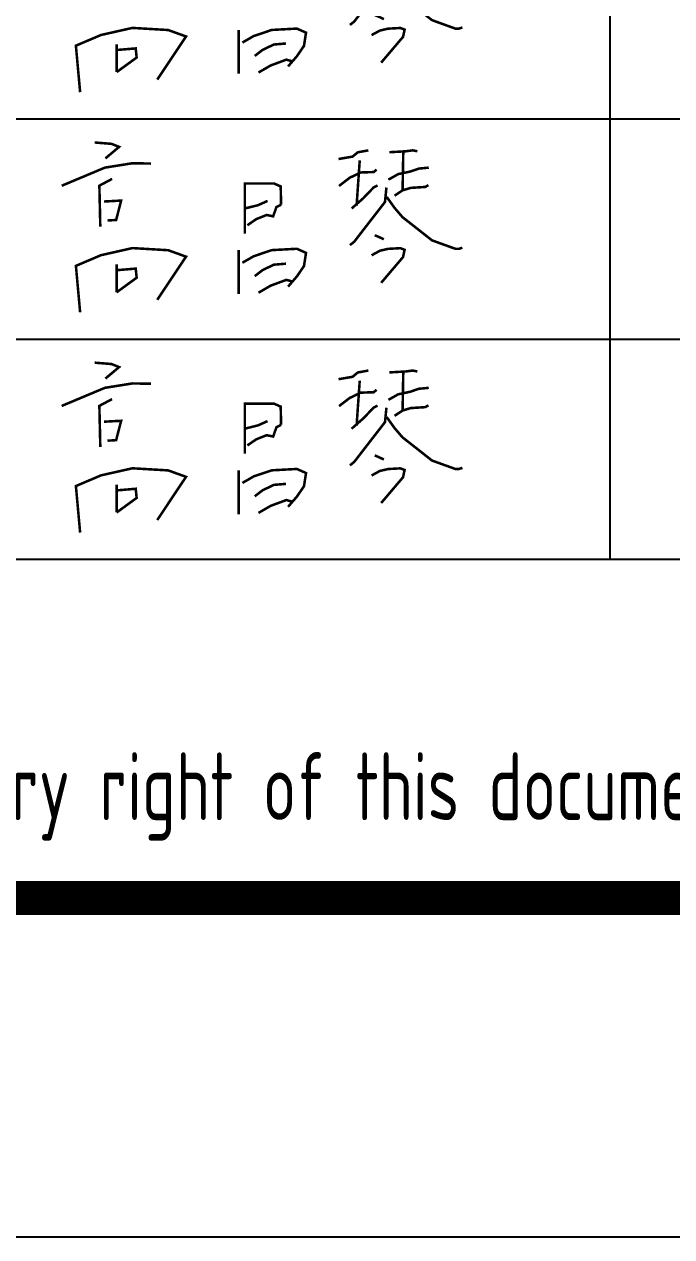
# Model space of a CAD drawing. Extents: x 4832557 to 10196674, y -611561 to -321783.
# Drawn here: x 4899428 to 4901339, y -422737 to -419158 of the extents above; entities that cross this region are included whole.
import ezdxf
from ezdxf.enums import TextEntityAlignment as Align

# ---------------------------------------------------------------- set-up
doc = ezdxf.new("R2010")
doc.units = 0
doc.header["$LTSCALE"] = 1000
doc.header["$MEASUREMENT"] = 0
doc.layers.get('0').update_dxf_attribs({"linetype": 'CONTINUOUS'})
doc.layers.add('PUB_TITLE', color=4, linetype='CONTINUOUS')
doc.styles.add('AHD', font='sceie.shx', dxfattribs={"width": 0.7, "bigfont": 'sceic.shx'})

# ---------------------------------------------------------------- blocks, each defined once
blk = doc.blocks.new('A$C744C32FA')
at = {"const_width": 30}
for points in [[(-1936, 1093), (-1737, 1077), (-1648, 1041), (-1810, 905)], [(942, 898), (1107, 926), (1169, 977), (1294, 1000)], [(1541, 978), (1734, 989), (1818, 1000), (1872, 989)], [(1706, 987), (1698, 528)], [(-2326, 582), (-2064, 692), (-1816, 796), (-1490, 848), (-1270, 844)], [(1192, 881), (1164, 478), (1155, 349)], [(948, 580), (1073, 676), (1203, 739), (1357, 744), (1391, 773)], [(1530, 654), (1647, 720), (1785, 749), (1891, 785), (2007, 796)], [(-1731, 663), (-1881, 583), (-1870, 98)], [(-164, 18), (-164, 609), (181, 609), (259, 574), (264, 359)], [(1507, 561), (1490, 391), (1400, 274), (1309, 157), (1214, 34), (1126, -80), (1076, -119)], [(1096, 313), (1232, 433), (1357, 563), (1402, 586)], [(1603, 465), (1698, 528), (1794, 557), (1966, 568), (2003, 590)], [(1510, 451), (1603, 321), (1697, 211), (1854, 88), (1967, -1), (2044, -62), (2137, -96), (2323, -163), (2364, -162), (2404, -149), (2384, -156)], [(-1827, 396), (-1624, 407), (-1683, 178), (-1785, 172)], [(-164, 314), (-7, 353), (104, 403)], [(-134, 116), (-29, 188), (93, 237), (170, 221), (209, 331), (264, 359)], [(1369, -2), (1421, -24), (1477, -51)], [(-2108, -913), (-2158, -364), (-1863, -238), (-1491, -154), (-1069, -179), (-858, -255), (-909, -331), (-1198, -765)], [(1332, -239), (1431, -185), (1526, -163), (1671, -155), (1722, -174), (1703, -260), (1445, -564)], [(-238, -177), (-238, -696)], [(-193, -327), (-59, -250), (154, -178), (450, -162), (558, -210), (534, -366), (450, -489), (346, -609)], [(-1677, -676), (-1677, -347)], [(-1677, -415), (-1452, -396), (-1441, -504), (-1677, -676)], [(-47, -485), (45, -414), (178, -350), (322, -338)], [(-3, -681), (142, -597), (326, -529), (398, -549)]]:
    blk.add_lwpolyline(points, dxfattribs=at)
blk = doc.blocks.new('S')
at = {"xscale": 0.25, "yscale": 0.25, "zscale": 0.25}
for p in [(3908113.1, -428053.9), (3908113.1, -428703.9), (3908113.1, -429353.9)]:
    blk.add_blockref('A$C744C32FA', p, dxfattribs=at)

msp = doc.modelspace()

# ---------------------------------------------------------------- linework, layer by layer
for p, q in [((4901157.1, -420737.3), (4901157.1, -417487.3)), ((4897657.1, -419437.3), (4903157.1, -419437.3)), ((4897657.1, -420087.3), (4915657.1, -420087.3)), ((4897657.1, -420737.3), (4915657.1, -420737.3)), ((4897657.1, -421737.3), (4915657.1, -421737.3))]:
    msp.add_line(p, q)
at = {"layer": 'PUB_TITLE', "color": 4}
msp.add_lwpolyline([(4832557.1, -422737.3), (4916657.1, -422737.3), (4916657.1, -363337.3), (4832557.1, -363337.3)], close=True, dxfattribs=at)
at = {"layer": 'PUB_TITLE', "color": 4, "const_width": 100}
msp.add_lwpolyline([(4835057.1, -421737.3), (4915657.1, -421737.3), (4915657.1, -364337.3), (4835057.1, -364337.3)], close=True, dxfattribs=at)

# ---------------------------------------------------------------- block references
msp.add_blockref('S', (992007.1, 8923.6))

# ---------------------------------------------------------------- texts
at = {"style": 'AHD', "width": 0.8}
msp.add_text('The proprietary right of this document belongs to Anhui Huadong Chemical And Medical Engineering  Co.,Ltd.  and any replication or transfer to the 3rd. side is forbidden without its permission. ', height=200, dxfattribs=at).set_placement((4906657.1, -421437.3), align=Align.MIDDLE)
msp.add_text('The proprietary right of this document belongs to Anhui Huadong Chemical And Medical Engineering  Co.,Ltd.  and any replication or transfer to the 3rd. side is forbidden without its permission. ', height=200, dxfattribs=at).set_placement((4906657.1, -421437.3), align=Align.MIDDLE)

doc.saveas('drawing.dxf')
